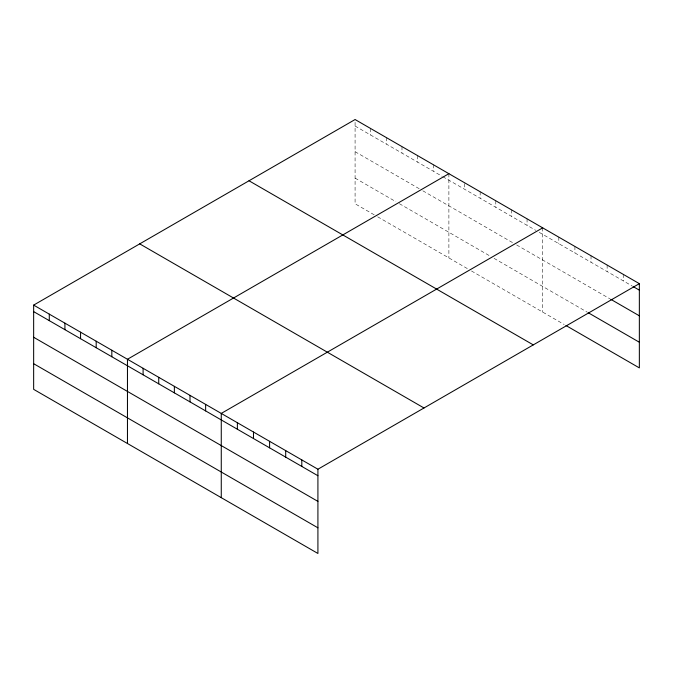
<?xml version="1.0" encoding="UTF-8"?>
<svg xmlns="http://www.w3.org/2000/svg" width="673" height="673" viewBox="0 0 673 673"><rect width="100%" height="100%" fill="white"/><g stroke="black" fill="none" stroke-linecap="round" stroke-linejoin="round"><path stroke-width="0.5" stroke-dasharray="3.37 2.52" d="M355.083 126.036L441.942 176.183M442.809 176.688L535.75 230.343M539.224 232.353L632.191 286.025M355.083 151.694L419.363 188.802M422.837 190.804L513.171 242.961M516.645 244.964L609.814 298.762M355.083 178.118L395.909 201.69M399.383 203.692L490.583 256.354M494.058 258.356L587.445 312.272M374.188 214.805L355.083 203.776L355.083 119.533M377.662 216.815L468.004 268.964M471.479 270.975L564.176 324.495M623.24 274.348L623.24 280.86M607.13 265.053L607.13 271.556M591.029 255.748L591.029 262.26M574.919 246.453L574.919 252.955M558.809 237.148L558.809 243.66M542.699 227.853L542.699 312.095M527.068 218.826L527.068 225.329M511.43 209.799L511.43 216.302M495.799 200.773L495.799 207.276M480.16 191.746L480.16 198.249M464.53 183.645L464.53 189.222M448.891 173.693L448.891 257.936M433.261 164.666L433.261 171.169M417.622 155.64L417.622 162.143M401.991 146.613L401.991 153.116M386.352 137.586L386.352 144.089M370.714 128.56L370.714 135.063"/><path stroke-width="1.01" d="M33.65 305.105L317.917 469.224L317.917 553.467L33.65 389.347L33.65 305.105L355.083 119.533L639.35 283.653L639.35 367.895L565.968 325.522M448.891 173.693L127.458 359.264L127.458 443.507M542.699 227.853L221.266 413.424L221.266 497.667M317.917 469.224L639.35 283.653M633.083 286.538L639.35 290.156M610.714 299.275L639.35 315.814M588.337 312.794L639.35 342.237M249.01 180.768L533.277 344.887M139.723 243.87L423.99 407.989M33.65 311.616L317.917 475.735M33.65 337.266L317.917 501.385M33.65 363.698L317.917 527.817M301.807 459.928L301.807 466.431M285.697 450.624L285.697 457.135M269.595 441.328L269.595 447.831M253.485 432.024L253.485 438.535M237.376 422.728L237.376 429.231M205.635 404.397L205.635 410.909M189.996 395.371L189.996 401.882M174.366 386.344L174.366 392.855M158.727 377.317L158.727 383.829M143.097 368.291L143.097 374.802M111.827 350.238L111.827 356.749M96.189 341.211L96.189 347.722M80.558 332.184L80.558 338.696M64.919 323.158L64.919 329.669M49.289 314.131L49.289 320.642"/></g></svg>
